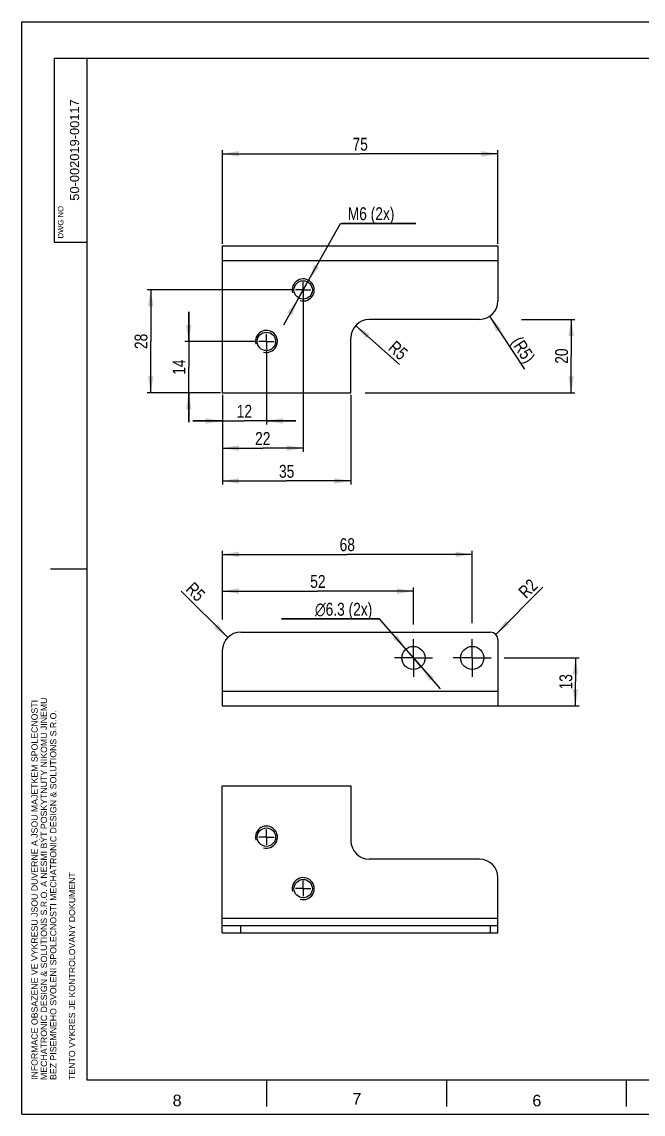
# Model space of a CAD drawing. Header units: millimetres. Extents: x 0 to 420, y 0 to 297.
# Drawn here: x 0 to 169.1, y 0 to 297 of the extents above; entities that cross this region are included whole.
import ezdxf

# ---------------------------------------------------------------- set-up
doc = ezdxf.new("R2010")
doc.units = ezdxf.units.MM
doc.header["$LTSCALE"] = 23.1
doc.linetypes.add('CENTER', pattern=[0.6, 0.375, -0.075, 0.075, -0.075])
doc.layers.get('0').update_dxf_attribs({"linetype": 'CONTINUOUS'})
doc.layers.add('DEFAULT_1', color=7, linetype='CENTER')
doc.styles.get("Standard").update_dxf_attribs({"font": 'txt', "width": 0.8})
doc.styles.add('TEXTSTYLE_1', font='gdt', dxfattribs={"width": 0.8})
doc.styles.add('TEXTSTYLE_2', font='arial.ttf')
doc.styles.add('TEXTSTYLE_3', font='arial.ttf')
doc.styles.add('TEXTSTYLE_4', font='arial.ttf')
doc.dimstyles.new('DIMSTYLE_1', dxfattribs={"dimtxt": 3.5, "dimasz": 4.5, "dimexe": 1, "dimexo": 0.5, "dimgap": 0.875, "dimtad": 1, "dimdsep": 46, "dimtxsty": 'STANDARD', "dimblk": '_FILLED', "dimblk1": '_FILLED', "dimblk2": '_FILLED', "dimcen": 0.09, "dimazin": 2, "dimtp": 0.3, "dimtm": 0.3, "dimtfac": 1, "dimtofl": 0, "dimtmove": 0, "dimatfit": 3, "dimldrblk": '_FILLED', "dimfxl": 1, "dimtolj": 1, "dimarcsym": 0})
doc.dimstyles.new('DIMSTYLE_3', dxfattribs={"dimtxt": 3.5, "dimasz": 4.5, "dimexe": 1, "dimexo": 0.5, "dimtad": 1, "dimdsep": 46, "dimtxsty": 'STANDARD', "dimblk": '_FILLED', "dimblk1": '_FILLED', "dimblk2": '_FILLED', "dimcen": 0.09, "dimazin": 2, "dimtp": 0.1, "dimtm": 0.1, "dimtfac": 1, "dimtofl": 0, "dimtmove": 0, "dimatfit": 3, "dimldrblk": '_FILLED', "dimfxl": 1, "dimtolj": 1, "dimarcsym": 0})
doc.dimstyles.new('DIMSTYLE_4', dxfattribs={"dimtxt": 3.5, "dimasz": 4.5, "dimexe": 1, "dimexo": 0.5, "dimgap": 0.875, "dimtad": 1, "dimdsep": 46, "dimtxsty": 'STANDARD', "dimblk": '_FILLED', "dimblk1": '_FILLED', "dimblk2": '_FILLED', "dimcen": 0.09, "dimazin": 2, "dimtp": 0.2, "dimtm": 0.2, "dimtfac": 1, "dimtofl": 0, "dimtmove": 0, "dimatfit": 3, "dimldrblk": '_FILLED', "dimfxl": 1, "dimtolj": 1, "dimarcsym": 0})
doc.dimstyles.new('DIMSTYLE_5', dxfattribs={"dimtxt": 3.5, "dimasz": 4.5, "dimexe": 1, "dimexo": 0.5, "dimtad": 1, "dimdsep": 46, "dimtxsty": 'STANDARD', "dimblk": '_FILLED', "dimblk1": '_FILLED', "dimblk2": '_FILLED', "dimcen": 0.09, "dimazin": 2, "dimtp": 0.2, "dimtm": 0.2, "dimtfac": 1, "dimtmove": 0, "dimatfit": 2, "dimldrblk": '_FILLED', "dimfxl": 1, "dimtolj": 1, "dimarcsym": 0})
doc.dimstyles.new('DIMSTYLE_6', dxfattribs={"dimtxt": 3.5, "dimasz": 4.5, "dimexe": 1, "dimexo": 0.5, "dimtad": 1, "dimdsep": 46, "dimtxsty": 'STANDARD', "dimblk": '_FILLED', "dimblk1": '_FILLED', "dimblk2": '_FILLED', "dimcen": 0.09, "dimazin": 2, "dimtp": 0.1, "dimtm": 0.1, "dimtfac": 1, "dimtmove": 0, "dimatfit": 2, "dimldrblk": '_FILLED', "dimfxl": 1, "dimtolj": 1, "dimarcsym": 0})

# ---------------------------------------------------------------- blocks, each defined once
blk = doc.blocks.new('_FILLED')
at = {"color": 0, "linetype": 'BYBLOCK'}
blk.add_solid([(0, 0), (-1, 0.167), (-1, -0.167)], dxfattribs=at)
blk = doc.blocks.new('*D0')
at = {"color": 2, "linetype": 'CONTINUOUS'}
for p, q in [((54.56, 236.61), (54.56, 262.11)), ((129.56, 236.61), (129.56, 262.11)), ((54.56, 261.11), (92.06, 261.11)), ((129.56, 261.11), (92.06, 261.11))]:
    blk.add_line(p, q, dxfattribs=at)
at = {"color": 2, "linetype": 'CONTINUOUS', "xscale": 4.5, "yscale": 4.5, "zscale": 4.5, "rotation": 180}
blk.add_blockref('_FILLED', (54.56, 261.11), dxfattribs=at)
at = {"color": 2, "linetype": 'CONTINUOUS', "xscale": 4.5, "yscale": 4.5, "zscale": 4.5}
blk.add_blockref('_FILLED', (129.56, 261.11), dxfattribs=at)
at = {"color": 2, "linetype": 'CONTINUOUS', "insert": (92.06, 265.48), "char_height": 3.5, "width": 7.875, "attachment_point": 2, "line_spacing_factor": 0.9}
blk.add_mtext('75', dxfattribs=at)
blk = doc.blocks.new('*D5')
at = {"color": 2, "linetype": 'CONTINUOUS'}
for p, q in [((97.36, 134.65), (70.69, 134.65)), ((70.69, 134.65), (97.11, 134.65)), ((106.56, 124.05), (97.36, 134.65)), ((104.49, 126.43), (106.56, 124.05)), ((108.62, 121.67), (106.56, 124.05)), ((106.56, 124.05), (113.86, 115.62))]:
    blk.add_line(p, q, dxfattribs=at)
at = {"color": 2, "linetype": 'CONTINUOUS', "xscale": 4.5, "yscale": 4.5, "zscale": 4.5}
for p, rotation in [((104.49, 126.43), 310.9300586851), ((108.62, 121.67), 130.9307910016)]:
    blk.add_blockref('_FILLED', p, dxfattribs=dict(at, rotation=rotation))
at = {"color": 2, "linetype": 'CONTINUOUS', "insert": (95.36, 139.03), "char_height": 3.5, "width": 34.375, "attachment_point": 3, "line_spacing_factor": 0.9, "style": 'TEXTSTYLE_1'}
blk.add_mtext('{\\fgdt;n}\\ftxt;6.3 (2x)', dxfattribs=at)
blk = doc.blocks.new('*D6')
at = {"color": 2, "linetype": 'CONTINUOUS'}
for p, q in [((131.25, 124.05), (151.65, 124.05)), ((150.65, 124.05), (150.65, 117.55)), ((150.65, 111.05), (150.65, 117.55)), ((107.06, 111.05), (151.65, 111.05))]:
    blk.add_line(p, q, dxfattribs=at)
at = {"color": 2, "linetype": 'CONTINUOUS', "xscale": 4.5, "yscale": 4.5, "zscale": 4.5}
for p, rotation in [((150.65, 124.05), 90), ((150.65, 111.05), 270)]:
    blk.add_blockref('_FILLED', p, dxfattribs=dict(at, rotation=rotation))
at = {"color": 2, "linetype": 'CONTINUOUS', "insert": (146.28, 117.55), "char_height": 3.5, "width": 6.75, "attachment_point": 2, "rotation": 90, "line_spacing_factor": 0.9}
blk.add_mtext('13', dxfattribs=at)
blk = doc.blocks.new('*D7')
at = {"color": 2, "linetype": 'CONTINUOUS'}
for p, q in [((54.56, 135.14), (54.56, 143.21)), ((106.56, 133.14), (106.56, 143.21)), ((54.56, 142.21), (80.56, 142.21)), ((106.56, 142.21), (80.56, 142.21))]:
    blk.add_line(p, q, dxfattribs=at)
at = {"color": 2, "linetype": 'CONTINUOUS', "xscale": 4.5, "yscale": 4.5, "zscale": 4.5, "rotation": 180}
blk.add_blockref('_FILLED', (54.56, 142.21), dxfattribs=at)
at = {"color": 2, "linetype": 'CONTINUOUS', "xscale": 4.5, "yscale": 4.5, "zscale": 4.5}
blk.add_blockref('_FILLED', (106.56, 142.21), dxfattribs=at)
at = {"color": 2, "linetype": 'CONTINUOUS', "insert": (80.56, 146.59), "char_height": 3.5, "width": 7.875, "attachment_point": 2, "line_spacing_factor": 0.9}
blk.add_mtext('52', dxfattribs=at)
blk = doc.blocks.new('*D8')
at = {"color": 2, "linetype": 'CONTINUOUS'}
for p, q in [((54.56, 134.53), (54.56, 153.21)), ((54.56, 152.21), (88.56, 152.21)), ((122.56, 152.21), (88.56, 152.21)), ((122.56, 133.46), (122.56, 153.21))]:
    blk.add_line(p, q, dxfattribs=at)
at = {"color": 2, "linetype": 'CONTINUOUS', "xscale": 4.5, "yscale": 4.5, "zscale": 4.5, "rotation": 180}
blk.add_blockref('_FILLED', (54.56, 152.21), dxfattribs=at)
at = {"color": 2, "linetype": 'CONTINUOUS', "xscale": 4.5, "yscale": 4.5, "zscale": 4.5}
blk.add_blockref('_FILLED', (122.56, 152.21), dxfattribs=at)
at = {"color": 2, "linetype": 'CONTINUOUS', "insert": (88.56, 156.59), "char_height": 3.5, "width": 8.25, "attachment_point": 2, "line_spacing_factor": 0.9}
blk.add_mtext('68', dxfattribs=at)
blk = doc.blocks.new('*D9')
at = {"color": 2, "linetype": 'CONTINUOUS'}
for p, q in [((76.56, 223.61), (76.56, 180.1)), ((54.56, 193.37), (54.56, 180.1)), ((54.56, 181.1), (65.56, 181.1)), ((76.56, 181.1), (65.56, 181.1))]:
    blk.add_line(p, q, dxfattribs=at)
at = {"color": 2, "linetype": 'CONTINUOUS', "xscale": 4.5, "yscale": 4.5, "zscale": 4.5, "rotation": 180}
blk.add_blockref('_FILLED', (54.56, 181.1), dxfattribs=at)
at = {"color": 2, "linetype": 'CONTINUOUS', "xscale": 4.5, "yscale": 4.5, "zscale": 4.5}
blk.add_blockref('_FILLED', (76.56, 181.1), dxfattribs=at)
at = {"color": 2, "linetype": 'CONTINUOUS', "insert": (65.56, 185.47), "char_height": 3.5, "width": 8.25, "attachment_point": 2, "line_spacing_factor": 0.9}
blk.add_mtext('22', dxfattribs=at)
blk = doc.blocks.new('*D10')
at = {"color": 2, "linetype": 'CONTINUOUS'}
for p, q in [((76.56, 224.11), (86.69, 242.2)), ((86.69, 242.2), (107.19, 242.2)), ((107.19, 242.2), (86.94, 242.2)), ((78.02, 226.72), (76.56, 224.11)), ((76.56, 224.11), (71.18, 214.51)), ((75.09, 221.49), (76.56, 224.11))]:
    blk.add_line(p, q, dxfattribs=at)
at = {"color": 2, "linetype": 'CONTINUOUS', "xscale": 4.5, "yscale": 4.5, "zscale": 4.5}
for p, rotation in [((78.02, 226.72), 240.7428855965), ((75.09, 221.49), 60.7427837929)]:
    blk.add_blockref('_FILLED', p, dxfattribs=dict(at, rotation=rotation))
at = {"color": 2, "linetype": 'CONTINUOUS', "insert": (88.69, 246.58), "char_height": 3.5, "width": 25.125, "attachment_point": 1, "line_spacing_factor": 0.9}
blk.add_mtext('M6 (2x)', dxfattribs=at)
blk = doc.blocks.new('*D11')
at = {"color": 2, "linetype": 'CONTINUOUS'}
for p, q in [((54.56, 195.61), (54.56, 171.17)), ((89.56, 195.61), (89.56, 171.17)), ((54.56, 172.17), (72.06, 172.17)), ((89.56, 172.17), (72.06, 172.17))]:
    blk.add_line(p, q, dxfattribs=at)
at = {"color": 2, "linetype": 'CONTINUOUS', "xscale": 4.5, "yscale": 4.5, "zscale": 4.5, "rotation": 180}
blk.add_blockref('_FILLED', (54.56, 172.17), dxfattribs=at)
at = {"color": 2, "linetype": 'CONTINUOUS', "xscale": 4.5, "yscale": 4.5, "zscale": 4.5}
blk.add_blockref('_FILLED', (89.56, 172.17), dxfattribs=at)
at = {"color": 2, "linetype": 'CONTINUOUS', "insert": (72.06, 176.54), "char_height": 3.5, "width": 7.5, "attachment_point": 2, "line_spacing_factor": 0.9}
blk.add_mtext('35', dxfattribs=at)
blk = doc.blocks.new('*D12')
at = {"color": 2, "linetype": 'CONTINUOUS'}
for p, q in [((136, 216.11), (150.49, 216.11)), ((149.49, 216.11), (149.49, 206.11)), ((149.49, 196.11), (149.49, 206.11)), ((93.47, 196.11), (150.49, 196.11))]:
    blk.add_line(p, q, dxfattribs=at)
at = {"color": 2, "linetype": 'CONTINUOUS', "xscale": 4.5, "yscale": 4.5, "zscale": 4.5}
for p, rotation in [((149.49, 216.11), 90), ((149.49, 196.11), 270)]:
    blk.add_blockref('_FILLED', p, dxfattribs=dict(at, rotation=rotation))
at = {"color": 2, "linetype": 'CONTINUOUS', "insert": (145.11, 206.11), "char_height": 3.5, "width": 8.25, "attachment_point": 2, "rotation": 90, "line_spacing_factor": 0.9}
blk.add_mtext('20', dxfattribs=at)
blk = doc.blocks.new('*D13')
at = {"color": 2, "linetype": 'CONTINUOUS'}
blk.add_line((90.81, 214.42), (102.8, 203.82), dxfattribs=at)
at = {"color": 2, "linetype": 'CONTINUOUS', "xscale": 4.5, "yscale": 4.5, "zscale": 4.5, "rotation": 138.5071035503}
blk.add_blockref('_FILLED', (90.81, 214.42), dxfattribs=at)
at = {"color": 2, "linetype": 'CONTINUOUS', "insert": (101.76, 210.58), "char_height": 3.5, "width": 7.875, "attachment_point": 1, "rotation": 318.5071, "line_spacing_factor": 0.9}
blk.add_mtext('R5', dxfattribs=at)
blk = doc.blocks.new('*D14')
at = {"color": 2, "linetype": 'CONTINUOUS'}
blk.add_line((127.3, 216.93), (136.76, 202.55), dxfattribs=at)
at = {"color": 2, "linetype": 'CONTINUOUS', "xscale": 4.5, "yscale": 4.5, "zscale": 4.5, "rotation": 123.3254401134}
blk.add_blockref('_FILLED', (127.3, 216.93), dxfattribs=at)
at = {"color": 2, "linetype": 'CONTINUOUS', "insert": (135.88, 211.84), "char_height": 3.5, "width": 12.375, "attachment_point": 1, "rotation": 303.3254, "line_spacing_factor": 0.9}
blk.add_mtext('(R5)', dxfattribs=at)
blk = doc.blocks.new('*D15')
at = {"color": 2, "linetype": 'CONTINUOUS'}
blk.add_line((56.02, 129.58), (43.4, 142.2), dxfattribs=at)
at = {"color": 2, "linetype": 'CONTINUOUS', "xscale": 4.5, "yscale": 4.5, "zscale": 4.5, "rotation": 315}
blk.add_blockref('_FILLED', (56.02, 129.58), dxfattribs=at)
at = {"color": 2, "linetype": 'CONTINUOUS', "insert": (50.21, 141.58), "char_height": 3.5, "width": 7.875, "attachment_point": 3, "rotation": 315, "line_spacing_factor": 0.9}
blk.add_mtext('R5', dxfattribs=at)
blk = doc.blocks.new('*D16')
at = {"color": 2, "linetype": 'CONTINUOUS'}
blk.add_line((128.97, 130.46), (141.77, 143.26), dxfattribs=at)
at = {"color": 2, "linetype": 'CONTINUOUS', "xscale": 4.5, "yscale": 4.5, "zscale": 4.5, "rotation": 225}
blk.add_blockref('_FILLED', (128.97, 130.46), dxfattribs=at)
at = {"color": 2, "linetype": 'CONTINUOUS', "insert": (134.79, 142.46), "char_height": 3.5, "width": 8.25, "attachment_point": 1, "rotation": 45, "line_spacing_factor": 0.9}
blk.add_mtext('R2', dxfattribs=at)
blk = doc.blocks.new('*D17')
at = {"color": 2, "linetype": 'CONTINUOUS'}
for p, q in [((45.4, 210.11), (45.4, 218.11)), ((45.4, 218.11), (45.4, 203.11)), ((63.97, 210.11), (44.4, 210.11)), ((45.4, 188.11), (45.4, 203.11)), ((54.06, 196.11), (44.4, 196.11)), ((45.4, 196.11), (45.4, 188.11))]:
    blk.add_line(p, q, dxfattribs=at)
at = {"color": 2, "linetype": 'CONTINUOUS', "xscale": 4.5, "yscale": 4.5, "zscale": 4.5}
for p, rotation in [((45.4, 210.11), 270), ((45.4, 196.11), 90)]:
    blk.add_blockref('_FILLED', p, dxfattribs=dict(at, rotation=rotation))
at = {"color": 2, "linetype": 'CONTINUOUS', "insert": (41.03, 203.11), "char_height": 3.5, "width": 7.125, "attachment_point": 2, "rotation": 90, "line_spacing_factor": 0.9}
blk.add_mtext('14', dxfattribs=at)
blk = doc.blocks.new('*D18')
at = {"color": 2, "linetype": 'CONTINUOUS'}
for p, q in [((73.97, 224.11), (34.06, 224.11)), ((35.06, 224.11), (35.06, 210.11)), ((35.06, 196.11), (35.06, 210.11)), ((54.06, 196.11), (34.06, 196.11))]:
    blk.add_line(p, q, dxfattribs=at)
at = {"color": 2, "linetype": 'CONTINUOUS', "xscale": 4.5, "yscale": 4.5, "zscale": 4.5}
for p, rotation in [((35.06, 224.11), 90), ((35.06, 196.11), 270)]:
    blk.add_blockref('_FILLED', p, dxfattribs=dict(at, rotation=rotation))
at = {"color": 2, "linetype": 'CONTINUOUS', "insert": (30.68, 210.11), "char_height": 3.5, "width": 8.25, "attachment_point": 2, "rotation": 90, "line_spacing_factor": 0.9}
blk.add_mtext('28', dxfattribs=at)
blk = doc.blocks.new('*D19')
at = {"color": 2, "linetype": 'CONTINUOUS'}
for p, q in [((66.56, 207.52), (66.56, 187.49)), ((54.56, 195.61), (54.56, 187.49)), ((54.56, 188.49), (46.56, 188.49)), ((46.56, 188.49), (60.56, 188.49)), ((74.56, 188.49), (60.56, 188.49)), ((66.56, 188.49), (74.56, 188.49))]:
    blk.add_line(p, q, dxfattribs=at)
at = {"color": 2, "linetype": 'CONTINUOUS', "xscale": 4.5, "yscale": 4.5, "zscale": 4.5}
blk.add_blockref('_FILLED', (54.56, 188.49), dxfattribs=at)
at = {"color": 2, "linetype": 'CONTINUOUS', "xscale": 4.5, "yscale": 4.5, "zscale": 4.5, "rotation": 180}
blk.add_blockref('_FILLED', (66.56, 188.49), dxfattribs=at)
at = {"color": 2, "linetype": 'CONTINUOUS', "insert": (60.56, 192.86), "char_height": 3.5, "width": 7.125, "attachment_point": 2, "line_spacing_factor": 0.9}
blk.add_mtext('12', dxfattribs=at)
blk = doc.blocks.new('RAZITKO_A3_BL0', base_point=(207.96, 143.85))
at = {"color": 2, "linetype": 'CONTINUOUS', "style": 'TEXTSTYLE_2'}
blk.add_text('50-002019-00117', height=2.5, rotation=90, dxfattribs=at).set_placement((15.6, 248.36))
for s, height, p in [('NEREZ_OCEL', 2, (356.39, 48.71)), ('-', 2.5, (335.74, 47.3)), ('kus(u)', 2.5, (338.07, 47.3)), ('1.4301', 2, (361.42, 45.71)), ('-', 2, (394.19, 48.73)), ('-', 2, (394.19, 45.73)), ('T.Kolegar', 2, (312.65, 38.24)), ('08.01.2020', 1.5, (337.96, 38.51)), ('-', 2, (312.5, 30.86)), ('-', 1.5, (342.7, 31.13)), ('DRZAK ENERGORETEZU', 2.5, (315.91, 24.4)), ('TESTOVANI VALCE', 2.5, (315.91, 20.65)), ('50-002019-00117', 2.5, (316.01, 11.8)), ('1', 2, (373.97, 12.02)), ('OF', 2, (377.29, 12.02)), ('1', 2, (383.23, 12.02)), ('A', 2.5, (400.5, 11.77))]:
    blk.add_text(s, height=height, dxfattribs=at).set_placement(p)

msp = doc.modelspace()

# ---------------------------------------------------------------- linework, layer by layer
at = {"color": 7, "linetype": 'CONTINUOUS'}
for p, q in [((0, 0), (0, 297)), ((0, 297), (420, 297)), ((8.784, 287.084), (8.784, 237.084)), ((8.784, 287.084), (409.209, 287.084)), ((17.784, 9.234), (17.784, 287.084)), ((8.784, 237.084), (17.784, 237.084)), ((54.558, 49.316), (54.558, 89.316)), ((54.558, 89.316), (89.558, 89.316)), ((89.558, 89.316), (89.558, 74.316)), ((124.558, 69.316), (94.558, 69.316)), ((129.558, 49.316), (129.558, 64.316)), ((54.558, 51.316), (129.558, 51.316)), ((409.209, 9.234), (17.784, 9.234)), ((30.484, 9.234), (17.784, 9.234)), ((0, 0), (420, 0))]:
    msp.add_line(p, q, dxfattribs=at)
at = {"color": 3, "linetype": 'CONTINUOUS'}
for p, q in [((54.558, 236.107), (54.558, 196.107)), ((54.558, 236.107), (129.558, 236.107)), ((129.558, 236.107), (129.558, 221.107)), ((124.558, 216.107), (94.558, 216.107)), ((89.558, 196.107), (89.558, 211.107)), ((54.558, 196.107), (89.558, 196.107)), ((59.558, 131.045), (127.558, 131.045)), ((129.558, 129.045), (129.558, 111.045)), ((54.558, 126.045), (54.558, 111.045)), ((54.558, 111.045), (129.558, 111.045)), ((54.558, 49.316), (129.558, 49.316))]:
    msp.add_line(p, q, dxfattribs=at)
at = {"color": 9, "linetype": 'CONTINUOUS'}
for p, q in [((54.558, 232.107), (129.558, 232.107)), ((54.558, 115.045), (129.558, 115.045)), ((54.558, 53.316), (129.558, 53.316)), ((59.558, 49.316), (59.558, 51.316)), ((127.558, 49.316), (127.558, 51.316))]:
    msp.add_line(p, q, dxfattribs=at)
at = {"color": 2, "linetype": 'CONTINUOUS'}
for p, q in [((17.784, 148.209), (7.803, 148.209)), ((66.712, 2.122), (66.712, 9.234)), ((115.64, 2.122), (115.64, 9.234)), ((164.568, 2.122), (164.568, 9.234))]:
    msp.add_line(p, q, dxfattribs=at)
at = {"color": 3, "linetype": 'CONTINUOUS'}
for centre, radius in [((76.558, 224.107), 2.5), ((66.558, 210.107), 2.5), ((106.558, 124.045), 3.15), ((122.558, 124.045), 3.15)]:
    msp.add_circle(centre, radius, dxfattribs=at)
at = {"color": 7, "linetype": 'CONTINUOUS'}
for centre in [(66.558, 75.316), (76.558, 61.316)]:
    msp.add_circle(centre, 2.5, dxfattribs=at)
at = {"color": 2, "linetype": 'CONTINUOUS'}
for centre in [(76.558, 224.107), (66.558, 210.107), (66.558, 75.316), (76.558, 61.316)]:
    msp.add_arc(centre, 3, 255, 195, dxfattribs=at)
at = {"color": 3, "linetype": 'CONTINUOUS'}
for centre, radius, start, end in [((124.558, 221.107), 5, 270, 360), ((94.558, 211.107), 5, 90, 180), ((59.558, 126.045), 5, 90, 180), ((127.558, 129.045), 2, 0, 90)]:
    msp.add_arc(centre, radius, start, end, dxfattribs=at)
at = {"color": 7, "linetype": 'CONTINUOUS'}
for centre, start, end in [((94.558, 74.316), 180, 270), ((124.558, 64.316), 0, 90)]:
    msp.add_arc(centre, 5, start, end, dxfattribs=at)
at = {"layer": 'DEFAULT_1', "color": 7, "linetype": 'CENTER'}
for p, q in [((76.558, 224.107), (76.558, 226.194)), ((76.558, 224.107), (74.47, 224.107)), ((76.558, 224.107), (76.558, 222.02)), ((76.558, 224.107), (78.645, 224.107)), ((66.558, 210.107), (66.558, 212.194)), ((66.558, 210.107), (64.47, 210.107)), ((66.558, 210.107), (66.558, 208.02)), ((66.558, 210.107), (68.645, 210.107)), ((106.558, 124.045), (106.558, 129.195)), ((122.558, 124.045), (122.558, 129.195)), ((106.558, 124.045), (101.408, 124.045)), ((106.558, 124.045), (111.708, 124.045)), ((106.558, 124.045), (106.558, 118.895)), ((122.558, 124.045), (117.408, 124.045)), ((122.558, 124.045), (127.708, 124.045)), ((122.558, 124.045), (122.558, 118.895)), ((66.558, 75.316), (66.558, 77.404)), ((66.558, 75.316), (64.47, 75.316)), ((66.558, 75.316), (66.558, 73.229)), ((66.558, 75.316), (68.645, 75.316)), ((76.558, 61.316), (76.558, 63.404)), ((76.558, 61.316), (74.47, 61.316)), ((76.558, 61.316), (76.558, 59.229)), ((76.558, 61.316), (78.645, 61.316))]:
    msp.add_line(p, q, dxfattribs=at)

# ---------------------------------------------------------------- block references
at = {"color": 2, "linetype": 'CONTINUOUS'}
msp.add_blockref('RAZITKO_A3_BL0', (207.958, 143.855), dxfattribs=at)

# ---------------------------------------------------------------- texts
at = {"color": 2, "linetype": 'CONTINUOUS', "attachment_point": 1, "rotation": 90, "line_spacing_factor": 0.9}
for s, insert, char_height, width, style in [('\\Q-0.018985;DWG NO', (9.81, 238.101), 1.5, 8.83271, 'TEXTSTYLE_2'), ('INFORMACE OBSAZENE VE VYKRESU JSOU DUVERNE A JSOU MAJETKEM SPOLECNOSTI  \\PMECHATRONIC DESIGN & SOLUTIONS S.R.O. A NESMI BÝT POSKYTNUTY NIKOMU JINEMU \\PBEZ PISEMNEHO SVOLENI SPOLECNOSTI MECHATRONIC DESIGN & SOLUTIONS S.R.O.\\P \\PTENTO VYKRES JE KONTROLOVANY DOKUMENT', (2.608, 9.302), 1.7, 104.42045, 'TEXTSTYLE_4')]:
    msp.add_mtext(s, dxfattribs=dict(at, insert=insert, char_height=char_height, width=width, style=style))
at = {"color": 2, "linetype": 'CONTINUOUS', "char_height": 3.14515, "width": 2.44363, "attachment_point": 1, "line_spacing_factor": 0.9, "style": 'TEXTSTYLE_3'}
for s, insert in [('\\Q-0.018985;8', (41.041, 5.293)), ('\\Q-0.018985;7', (89.949, 5.715)), ('\\Q-0.018985;6', (138.912, 5.267))]:
    msp.add_mtext(s, dxfattribs=dict(at, insert=insert))

# ---------------------------------------------------------------- dimensions: what is measured, and where the dimension line sits
at = {"color": 2, "linetype": 'CONTINUOUS'}
for base, p1, p2, dimstyle, picture, middle in [((129.558, 261.107), (54.558, 236.107), (129.558, 236.107), 'DIMSTYLE_1', '*D0', (91.558, 261.107)), ((76.558, 181.096), (54.558, 193.867), (76.558, 224.107), 'DIMSTYLE_4', '*D9', (65.058, 181.096)), ((66.558, 188.489), (54.558, 196.107), (66.558, 208.02), 'DIMSTYLE_4', '*D19', (60.058, 188.489)), ((122.558, 152.212), (54.558, 134.028), (122.558, 132.958), 'DIMSTYLE_1', '*D8', (88.058, 152.212)), ((106.558, 142.213), (54.558, 134.639), (106.558, 132.64), 'DIMSTYLE_1', '*D7', (80.058, 142.213))]:
    dim = msp.add_linear_dim(base=base, p1=p1, p2=p2, dimstyle=dimstyle, dxfattribs=at)
    dim.commit()
    dim.dimension.update_dxf_attribs({"geometry": picture, "text_midpoint": middle, "dimtype": 160})
for p1, p2, text, dimstyle, picture, middle in [((78.024, 226.724), (75.091, 221.49), 'M<> (2x)', 'DIMSTYLE_6', '*D10', (97.068, 244.826)), ((104.494, 126.425), (108.621, 121.666), '%%c<> (2x)', 'DIMSTYLE_5', '*D5', (83.9, 137.279))]:
    dim = msp.add_diameter_dim_2p(p1=p1, p2=p2, text=text, dimstyle=dimstyle, override={"dimtih": 1, "dimtoh": 1, "dimpost": '<>'}, dxfattribs=at)
    dim.commit()
    dim.dimension.update_dxf_attribs({"geometry": picture, "text_midpoint": middle, "dimtype": 163})
for base, p1, p2, angle, dimstyle, picture, middle in [((35.055, 224.107), (54.558, 196.107), (74.47, 224.107), 90, 'DIMSTYLE_4', '*D18', (35.055, 209.607)), ((45.401, 210.107), (54.558, 196.107), (64.47, 210.107), 90, 'DIMSTYLE_4', '*D17', (45.401, 202.607)), ((149.489, 196.107), (135.5, 216.107), (92.975, 196.107), 270, 'DIMSTYLE_4', '*D12', (149.489, 205.607)), ((54.558, 172.165), (89.558, 196.107), (54.558, 196.107), 180, 'DIMSTYLE_1', '*D11', (71.558, 172.165)), ((150.651, 124.045), (106.558, 111.045), (130.75, 124.045), 90, 'DIMSTYLE_4', '*D6', (150.651, 117.045))]:
    dim = msp.add_linear_dim(base=base, p1=p1, p2=p2, angle=angle, dimstyle=dimstyle, dxfattribs=at)
    dim.commit()
    dim.dimension.update_dxf_attribs({"geometry": picture, "text_midpoint": middle, "dimtype": 160})
for center, mpoint, text, picture, middle in [((124.558, 221.107), (127.305, 216.929), '(R<>)', '*D14', (136.688, 207.437)), ((94.558, 211.107), (90.812, 214.42), 'R<>', '*D13', (102.569, 207.525)), ((59.558, 126.045), (56.022, 129.581), 'R<>', '*D15', (47.113, 142.203)), ((127.558, 129.045), (128.972, 130.46), 'R<>', '*D16', (137.97, 143.17))]:
    dim = msp.add_radius_dim(center=center, mpoint=mpoint, text=text, dimstyle='DIMSTYLE_3', override={"dimpost": '<>'}, dxfattribs=at)
    dim.commit()
    dim.dimension.update_dxf_attribs({"geometry": picture, "text_midpoint": middle, "dimtype": 164})

doc.saveas('drawing.dxf')
